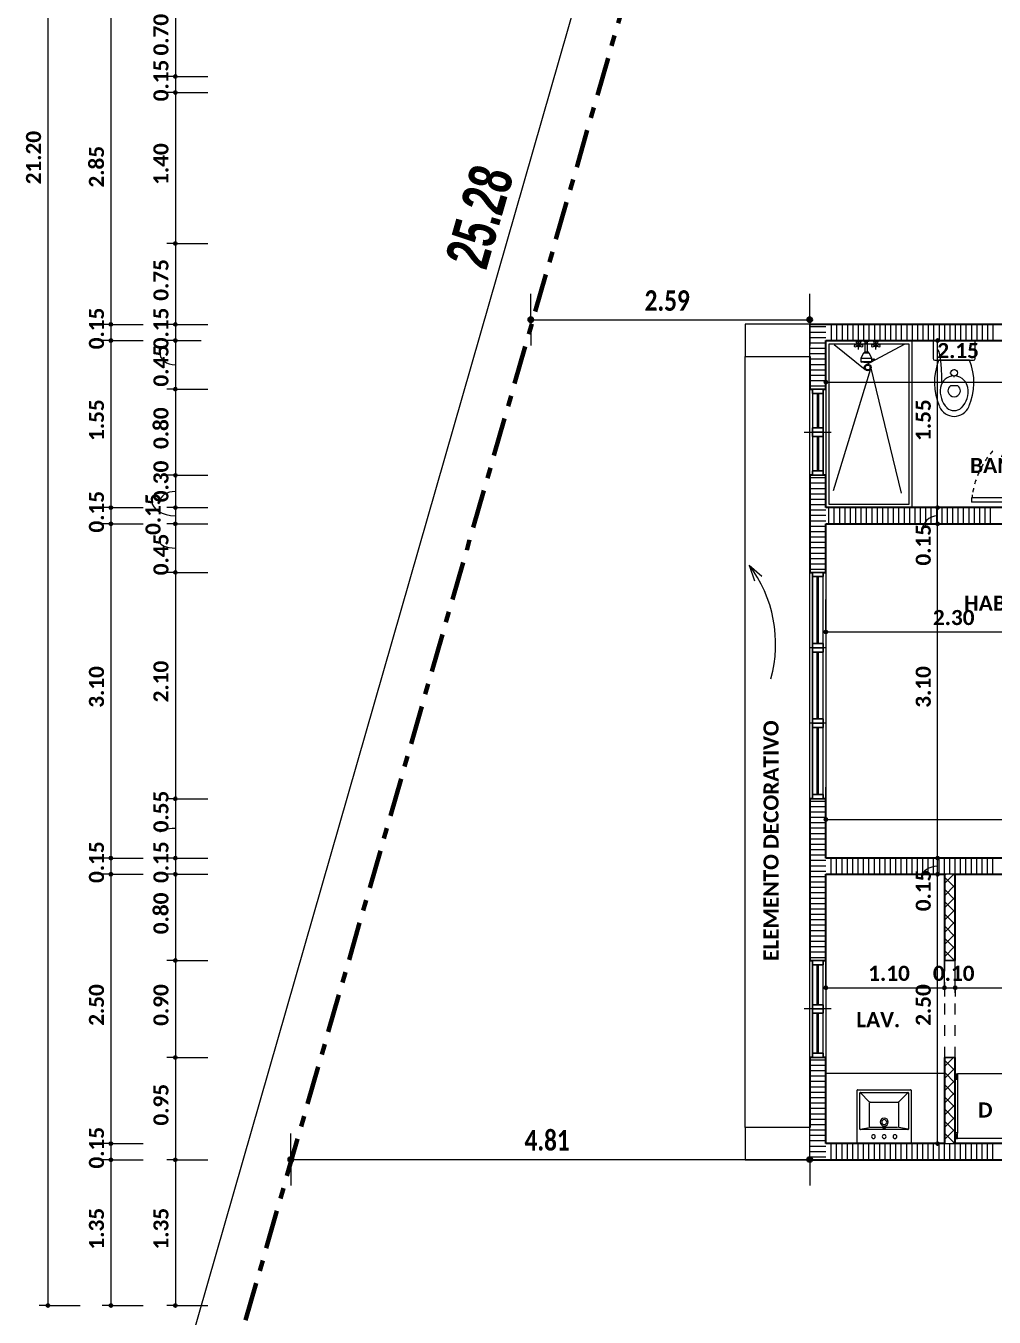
# Model space of a CAD drawing. Header units: metres. Extents: x -144 to 1000, y -717 to 29.
# Drawn here: x 587.06 to 596.05, y -569.48 to -557.51 of the extents above; entities that cross this region are included whole.
import ezdxf

# ---------------------------------------------------------------- set-up
doc = ezdxf.new("R2010")
doc.units = ezdxf.units.M
for name, pattern in [('Basculante', [0.11625, 0.075, -0.04125]), ('Dash Dot 3_16_', [0.595313, 0.357187, -0.119063, 0, -0.119063]), ('Derribado', [0.36, 0.24, -0.12])]:
    doc.linetypes.add(name, pattern=pattern)
doc.layers.get('0').update_dxf_attribs({"color": 1})
for name, color, linetype, lineweight in [('A-ANNO-DIMS', 1, 'Continuous', 9), ('A-DETL', 1, 'Continuous', 9), ('A-DETL-GENF', 1, 'Continuous', 9), ('A-DETL-MEDM', 1, 'Continuous', 30), ('A-DETL-THIN', 1, 'Continuous', 9), ('A-DOOR', 1, 'Continuous', 9), ('A-FLOR', 2, 'Continuous', 9), ('A-GLAZ', 1, 'Continuous', 9), ('A-WALL', 4, 'Continuous', 9), ('G-ANNO-TEXT', 2, 'Continuous', 9), ('I-FURN', 2, 'Continuous', 9), ('P-SANR-FIXT', 1, 'Continuous', 9)]:
    doc.layers.add(name, color=color, linetype=linetype, lineweight=lineweight)
doc.layers.add('A-WALL-PATT', color=7, linetype='Continuous', lineweight=35, true_color=0x9c9c9c)
doc.styles.add('Britannic Bold_B_1', font='', dxfattribs={"width": 0.7, "height": 0.4})
doc.styles.add('Calibri_B', font='calibrib.ttf', dxfattribs={"height": 0.165})
doc.styles.add('Calibri_B_5', font='calibrib.ttf', dxfattribs={"height": 0.66})
doc.styles.add('Calibri_B_7', font='calibrib.ttf', dxfattribs={"width": 0.8, "height": 0.18})
doc.styles.get('Britannic Bold_B_1').set_extended_font_data('Britannic Bold', bold=True)

# ---------------------------------------------------------------- blocks, each defined once
blk = doc.blocks.new('P')
at = {"layer": 'A-ANNO-DIMS', "lineweight": 25}
h = blk.add_hatch(color=256, dxfattribs=at)
edge = h.paths.add_edge_path()
edge.add_arc((584.026, -494.969), 0.015, 0, 360)
h = blk.add_hatch(color=256, dxfattribs=at)
edge = h.paths.add_edge_path()
edge.add_arc((584.026, -494.969), 0.015, 0, 360)
h = blk.add_hatch(color=256, dxfattribs=at)
edge = h.paths.add_edge_path()
edge.add_arc((584.026, -495.119), 0.015, 0, 360)
h = blk.add_hatch(color=256, dxfattribs=at)
edge = h.paths.add_edge_path()
edge.add_arc((584.026, -495.119), 0.015, 0, 360)
h = blk.add_hatch(color=256, dxfattribs=at)
edge = h.paths.add_edge_path()
edge.add_arc((584.026, -496.519), 0.015, 0, 360)
h = blk.add_hatch(color=256, dxfattribs=at)
edge = h.paths.add_edge_path()
edge.add_arc((584.026, -496.519), 0.015, 0, 360)
h = blk.add_hatch(color=256, dxfattribs=at)
edge = h.paths.add_edge_path()
edge.add_arc((583.428, -497.269), 0.015, 0, 360)
h = blk.add_hatch(color=256, dxfattribs=at)
edge = h.paths.add_edge_path()
edge.add_arc((583.428, -497.269), 0.015, 0, 360)
h = blk.add_hatch(color=256, dxfattribs=at)
edge = h.paths.add_edge_path()
edge.add_arc((584.026, -497.269), 0.015, 0, 360)
h = blk.add_hatch(color=256, dxfattribs=at)
edge = h.paths.add_edge_path()
edge.add_arc((584.026, -497.269), 0.015, 0, 360)
at = {"layer": 'A-ANNO-DIMS', "lineweight": 25, "true_color": 0x0000ff}
h = blk.add_hatch(color=5, dxfattribs=at)
edge = h.paths.add_edge_path()
edge.add_arc((587.324, -497.226), 0.025, 0, 360)
h = blk.add_hatch(color=5, dxfattribs=at)
edge = h.paths.add_edge_path()
edge.add_arc((589.912, -497.226), 0.025, 0, 360)
at = {"layer": 'A-ANNO-DIMS', "lineweight": 25}
h = blk.add_hatch(color=256, dxfattribs=at)
edge = h.paths.add_edge_path()
edge.add_arc((583.428, -497.419), 0.015, 0, 360)
h = blk.add_hatch(color=256, dxfattribs=at)
edge = h.paths.add_edge_path()
edge.add_arc((583.428, -497.419), 0.015, 0, 360)
h = blk.add_hatch(color=256, dxfattribs=at)
edge = h.paths.add_edge_path()
edge.add_arc((584.026, -497.419), 0.015, 0, 360)
h = blk.add_hatch(color=256, dxfattribs=at)
edge = h.paths.add_edge_path()
edge.add_arc((584.026, -497.419), 0.015, 0, 360)
h = blk.add_hatch(color=256, dxfattribs=at)
edge = h.paths.add_edge_path()
edge.add_arc((591.099, -497.419), 0.015, 0, 360)
h = blk.add_hatch(color=256, dxfattribs=at)
edge = h.paths.add_edge_path()
edge.add_arc((584.026, -497.869), 0.015, 0, 360)
h = blk.add_hatch(color=256, dxfattribs=at)
edge = h.paths.add_edge_path()
edge.add_arc((584.026, -497.869), 0.015, 0, 360)
h = blk.add_hatch(color=256, dxfattribs=at)
edge = h.paths.add_edge_path()
edge.add_arc((590.062, -497.804), 0.015, 0, 360)
h = blk.add_hatch(color=256, dxfattribs=at)
edge = h.paths.add_edge_path()
edge.add_arc((584.026, -498.669), 0.015, 0, 360)
h = blk.add_hatch(color=256, dxfattribs=at)
edge = h.paths.add_edge_path()
edge.add_arc((584.026, -498.669), 0.015, 0, 360)
h = blk.add_hatch(color=256, dxfattribs=at)
edge = h.paths.add_edge_path()
edge.add_arc((583.428, -498.969), 0.015, 0, 360)
h = blk.add_hatch(color=256, dxfattribs=at)
edge = h.paths.add_edge_path()
edge.add_arc((583.428, -498.969), 0.015, 0, 360)
h = blk.add_hatch(color=256, dxfattribs=at)
edge = h.paths.add_edge_path()
edge.add_arc((584.026, -498.969), 0.015, 0, 360)
h = blk.add_hatch(color=256, dxfattribs=at)
edge = h.paths.add_edge_path()
edge.add_arc((584.026, -498.969), 0.015, 0, 360)
h = blk.add_hatch(color=256, dxfattribs=at)
edge = h.paths.add_edge_path()
edge.add_arc((591.099, -498.969), 0.015, 0, 360)
h = blk.add_hatch(color=256, dxfattribs=at)
edge = h.paths.add_edge_path()
edge.add_arc((591.099, -498.969), 0.015, 0, 360)
h = blk.add_hatch(color=256, dxfattribs=at)
edge = h.paths.add_edge_path()
edge.add_arc((583.428, -499.119), 0.015, 0, 360)
h = blk.add_hatch(color=256, dxfattribs=at)
edge = h.paths.add_edge_path()
edge.add_arc((583.428, -499.119), 0.015, 0, 360)
h = blk.add_hatch(color=256, dxfattribs=at)
edge = h.paths.add_edge_path()
edge.add_arc((584.026, -499.119), 0.015, 0, 360)
h = blk.add_hatch(color=256, dxfattribs=at)
edge = h.paths.add_edge_path()
edge.add_arc((584.026, -499.119), 0.015, 0, 360)
h = blk.add_hatch(color=256, dxfattribs=at)
edge = h.paths.add_edge_path()
edge.add_arc((591.099, -499.119), 0.015, 0, 360)
h = blk.add_hatch(color=256, dxfattribs=at)
edge = h.paths.add_edge_path()
edge.add_arc((591.099, -499.119), 0.015, 0, 360)
h = blk.add_hatch(color=256, dxfattribs=at)
edge = h.paths.add_edge_path()
edge.add_arc((584.026, -499.569), 0.015, 0, 360)
h = blk.add_hatch(color=256, dxfattribs=at)
edge = h.paths.add_edge_path()
edge.add_arc((584.026, -499.569), 0.015, 0, 360)
h = blk.add_hatch(color=256, dxfattribs=at)
edge = h.paths.add_edge_path()
edge.add_arc((590.062, -500.122), 0.015, 0, 360)
h = blk.add_hatch(color=256, dxfattribs=at)
edge = h.paths.add_edge_path()
edge.add_arc((584.026, -501.669), 0.015, 0, 360)
h = blk.add_hatch(color=256, dxfattribs=at)
edge = h.paths.add_edge_path()
edge.add_arc((584.026, -501.669), 0.015, 0, 360)
h = blk.add_hatch(color=256, dxfattribs=at)
edge = h.paths.add_edge_path()
edge.add_arc((590.062, -501.861), 0.015, 0, 360)
h = blk.add_hatch(color=256, dxfattribs=at)
edge = h.paths.add_edge_path()
edge.add_arc((583.428, -502.219), 0.015, 0, 360)
h = blk.add_hatch(color=256, dxfattribs=at)
edge = h.paths.add_edge_path()
edge.add_arc((583.428, -502.219), 0.015, 0, 360)
h = blk.add_hatch(color=256, dxfattribs=at)
edge = h.paths.add_edge_path()
edge.add_arc((584.026, -502.219), 0.015, 0, 360)
h = blk.add_hatch(color=256, dxfattribs=at)
edge = h.paths.add_edge_path()
edge.add_arc((584.026, -502.219), 0.015, 0, 360)
h = blk.add_hatch(color=256, dxfattribs=at)
edge = h.paths.add_edge_path()
edge.add_arc((591.099, -502.219), 0.015, 0, 360)
h = blk.add_hatch(color=256, dxfattribs=at)
edge = h.paths.add_edge_path()
edge.add_arc((591.099, -502.219), 0.015, 0, 360)
h = blk.add_hatch(color=256, dxfattribs=at)
edge = h.paths.add_edge_path()
edge.add_arc((583.428, -502.369), 0.015, 0, 360)
h = blk.add_hatch(color=256, dxfattribs=at)
edge = h.paths.add_edge_path()
edge.add_arc((583.428, -502.369), 0.015, 0, 360)
h = blk.add_hatch(color=256, dxfattribs=at)
edge = h.paths.add_edge_path()
edge.add_arc((584.026, -502.369), 0.015, 0, 360)
h = blk.add_hatch(color=256, dxfattribs=at)
edge = h.paths.add_edge_path()
edge.add_arc((584.026, -502.369), 0.015, 0, 360)
h = blk.add_hatch(color=256, dxfattribs=at)
edge = h.paths.add_edge_path()
edge.add_arc((591.099, -502.369), 0.015, 0, 360)
h = blk.add_hatch(color=256, dxfattribs=at)
edge = h.paths.add_edge_path()
edge.add_arc((591.099, -502.369), 0.015, 0, 360)
h = blk.add_hatch(color=256, dxfattribs=at)
edge = h.paths.add_edge_path()
edge.add_arc((584.026, -503.169), 0.015, 0, 360)
h = blk.add_hatch(color=256, dxfattribs=at)
edge = h.paths.add_edge_path()
edge.add_arc((584.026, -503.169), 0.015, 0, 360)
h = blk.add_hatch(color=256, dxfattribs=at)
edge = h.paths.add_edge_path()
edge.add_arc((590.062, -503.422), 0.015, 0, 360)
h = blk.add_hatch(color=256, dxfattribs=at)
edge = h.paths.add_edge_path()
edge.add_arc((591.162, -503.422), 0.015, 0, 360)
h = blk.add_hatch(color=256, dxfattribs=at)
edge = h.paths.add_edge_path()
edge.add_arc((591.162, -503.422), 0.015, 0, 360)
h = blk.add_hatch(color=256, dxfattribs=at)
edge = h.paths.add_edge_path()
edge.add_arc((591.262, -503.422), 0.015, 0, 360)
h = blk.add_hatch(color=256, dxfattribs=at)
edge = h.paths.add_edge_path()
edge.add_arc((591.262, -503.422), 0.015, 0, 360)
h = blk.add_hatch(color=256, dxfattribs=at)
edge = h.paths.add_edge_path()
edge.add_arc((584.026, -504.069), 0.015, 0, 360)
h = blk.add_hatch(color=256, dxfattribs=at)
edge = h.paths.add_edge_path()
edge.add_arc((584.026, -504.069), 0.015, 0, 360)
h = blk.add_hatch(color=256, dxfattribs=at)
edge = h.paths.add_edge_path()
edge.add_arc((583.428, -504.868), 0.015, 0, 360)
h = blk.add_hatch(color=256, dxfattribs=at)
edge = h.paths.add_edge_path()
edge.add_arc((583.428, -504.868), 0.015, 0, 360)
h = blk.add_hatch(color=256, dxfattribs=at)
edge = h.paths.add_edge_path()
edge.add_arc((591.099, -504.868), 0.015, 0, 360)
h = blk.add_hatch(color=256, dxfattribs=at)
edge = h.paths.add_edge_path()
edge.add_arc((583.428, -505.018), 0.015, 0, 360)
h = blk.add_hatch(color=256, dxfattribs=at)
edge = h.paths.add_edge_path()
edge.add_arc((583.428, -505.018), 0.015, 0, 360)
h = blk.add_hatch(color=256, dxfattribs=at)
edge = h.paths.add_edge_path()
edge.add_arc((584.026, -505.018), 0.015, 0, 360)
h = blk.add_hatch(color=256, dxfattribs=at)
edge = h.paths.add_edge_path()
edge.add_arc((584.026, -505.018), 0.015, 0, 360)
at = {"layer": 'A-ANNO-DIMS', "lineweight": 25, "true_color": 0x0000ff}
h = blk.add_hatch(color=5, dxfattribs=at)
edge = h.paths.add_edge_path()
edge.add_arc((585.097, -505.015), 0.025, 0, 360)
h = blk.add_hatch(color=5, dxfattribs=at)
edge = h.paths.add_edge_path()
edge.add_arc((589.912, -505.015), 0.025, 0, 360)
at = {"layer": 'A-ANNO-DIMS', "lineweight": 25}
h = blk.add_hatch(color=256, dxfattribs=at)
edge = h.paths.add_edge_path()
edge.add_arc((582.844, -506.369), 0.015, 0, 360)
h = blk.add_hatch(color=256, dxfattribs=at)
edge = h.paths.add_edge_path()
edge.add_arc((583.428, -506.369), 0.015, 0, 360)
h = blk.add_hatch(color=256, dxfattribs=at)
edge = h.paths.add_edge_path()
edge.add_arc((584.026, -506.369), 0.015, 0, 360)
at = {"layer": 'A-ANNO-DIMS', "color": 5, "true_color": 0x0000ff}
for p, q in [((583.686, -508.39), (590.666, -484.098)), ((587.324, -497.226), (587.324, -496.986)), ((589.912, -497.226), (589.912, -496.986)), ((587.324, -497.226), (589.912, -497.226)), ((587.324, -497.226), (587.324, -497.466)), ((589.912, -497.226), (589.912, -497.466)), ((585.097, -505.015), (585.097, -504.775)), ((589.912, -505.015), (589.912, -504.775)), ((585.097, -505.015), (589.912, -505.015)), ((585.097, -505.015), (585.097, -505.255)), ((589.912, -505.015), (589.912, -505.255))]:
    blk.add_line(p, q, dxfattribs=at)
at = {"layer": 'A-ANNO-DIMS'}
for p, q in [((582.844, -485.169), (582.844, -506.369)), ((584.026, -494.268), (584.026, -494.969)), ((583.428, -494.418), (583.428, -497.269)), ((584.026, -494.969), (583.946, -494.969)), ((584.026, -494.969), (583.946, -494.969)), ((584.026, -494.969), (584.326, -494.969)), ((584.026, -494.969), (584.026, -495.119)), ((584.026, -494.969), (584.326, -494.969)), ((584.026, -495.119), (583.946, -495.119)), ((584.026, -495.119), (583.946, -495.119)), ((584.026, -495.119), (584.326, -495.119)), ((584.026, -495.119), (584.026, -496.519)), ((584.026, -495.119), (584.326, -495.119)), ((584.026, -496.519), (583.946, -496.519)), ((584.026, -496.519), (583.946, -496.519)), ((584.026, -496.519), (584.326, -496.519)), ((584.026, -496.519), (584.026, -497.269)), ((584.026, -496.519), (584.326, -496.519)), ((583.428, -497.269), (583.348, -497.269)), ((583.428, -497.269), (583.348, -497.269)), ((583.428, -497.269), (583.728, -497.269)), ((583.428, -497.269), (583.428, -497.419)), ((583.428, -497.269), (583.728, -497.269)), ((584.026, -497.269), (583.946, -497.269)), ((584.026, -497.269), (583.946, -497.269)), ((584.026, -497.269), (584.326, -497.269)), ((584.026, -497.269), (584.026, -497.419)), ((584.026, -497.269), (584.326, -497.269)), ((583.428, -497.419), (583.348, -497.419)), ((583.428, -497.419), (583.348, -497.419)), ((583.428, -497.419), (583.728, -497.419)), ((583.428, -497.419), (583.428, -498.969)), ((583.428, -497.419), (583.728, -497.419)), ((584.026, -497.419), (583.946, -497.419)), ((584.026, -497.419), (583.946, -497.419)), ((584.026, -497.419), (584.026, -497.869)), ((591.099, -497.419), (590.799, -497.419)), ((591.099, -498.969), (591.099, -497.419)), ((591.099, -497.419), (591.179, -497.419)), ((584.026, -497.869), (583.946, -497.869)), ((584.026, -497.869), (583.946, -497.869)), ((584.026, -497.869), (584.326, -497.869)), ((584.026, -497.869), (584.026, -498.669)), ((584.026, -497.869), (584.326, -497.869)), ((590.062, -497.804), (592.212, -497.804)), ((590.062, -497.804), (590.062, -497.884)), ((584.026, -498.669), (583.946, -498.669)), ((584.026, -498.669), (583.946, -498.669)), ((584.026, -498.669), (584.326, -498.669)), ((584.026, -498.669), (584.026, -498.969)), ((584.026, -498.669), (584.326, -498.669)), ((583.428, -498.969), (583.348, -498.969)), ((583.428, -498.969), (583.348, -498.969)), ((583.428, -498.969), (583.728, -498.969)), ((583.428, -498.969), (583.428, -499.119)), ((583.428, -498.969), (583.728, -498.969)), ((584.026, -498.969), (583.946, -498.969)), ((584.026, -498.969), (583.946, -498.969)), ((584.026, -498.969), (584.326, -498.969)), ((584.026, -498.969), (584.026, -499.119)), ((584.026, -498.969), (584.326, -498.969)), ((591.099, -498.969), (590.799, -498.969)), ((591.099, -498.969), (590.799, -498.969)), ((591.099, -499.119), (591.099, -498.969)), ((591.099, -498.969), (591.179, -498.969)), ((591.099, -498.969), (591.179, -498.969)), ((583.428, -499.119), (583.348, -499.119)), ((583.428, -499.119), (583.348, -499.119)), ((583.428, -499.119), (583.728, -499.119)), ((583.428, -499.119), (583.428, -502.219)), ((583.428, -499.119), (583.728, -499.119)), ((584.026, -499.119), (583.946, -499.119)), ((584.026, -499.119), (583.946, -499.119)), ((584.026, -499.119), (584.326, -499.119)), ((584.026, -499.119), (584.026, -499.569)), ((584.026, -499.119), (584.326, -499.119)), ((591.099, -499.119), (590.799, -499.119)), ((591.099, -499.119), (590.799, -499.119)), ((591.099, -502.219), (591.099, -499.119)), ((591.099, -499.119), (591.179, -499.119)), ((591.099, -499.119), (591.179, -499.119)), ((584.026, -499.569), (583.946, -499.569)), ((584.026, -499.569), (583.946, -499.569)), ((584.026, -499.569), (584.326, -499.569)), ((584.026, -499.569), (584.026, -501.669)), ((584.026, -499.569), (584.326, -499.569)), ((590.062, -500.122), (590.062, -499.822)), ((590.062, -500.122), (592.362, -500.122)), ((590.062, -500.122), (590.062, -500.202)), ((590.062, -501.861), (590.062, -501.561)), ((584.026, -501.669), (583.946, -501.669)), ((584.026, -501.669), (583.946, -501.669)), ((584.026, -501.669), (584.326, -501.669)), ((584.026, -501.669), (584.026, -502.219)), ((584.026, -501.669), (584.326, -501.669)), ((590.062, -501.861), (594.262, -501.861)), ((590.062, -501.861), (590.062, -501.941)), ((583.428, -502.219), (583.348, -502.219)), ((583.428, -502.219), (583.348, -502.219)), ((583.428, -502.219), (583.728, -502.219)), ((583.428, -502.219), (583.428, -502.369)), ((583.428, -502.219), (583.728, -502.219)), ((584.026, -502.219), (583.946, -502.219)), ((584.026, -502.219), (583.946, -502.219)), ((584.026, -502.219), (584.326, -502.219)), ((584.026, -502.219), (584.026, -502.369)), ((584.026, -502.219), (584.326, -502.219)), ((591.099, -502.219), (590.799, -502.219)), ((591.099, -502.219), (590.799, -502.219)), ((591.099, -502.369), (591.099, -502.219)), ((591.099, -502.219), (591.179, -502.219)), ((591.099, -502.219), (591.179, -502.219)), ((583.428, -502.369), (583.348, -502.369)), ((583.428, -502.369), (583.348, -502.369)), ((583.428, -502.369), (583.728, -502.369)), ((583.428, -502.369), (583.428, -504.868)), ((583.428, -502.369), (583.728, -502.369)), ((584.026, -502.369), (583.946, -502.369)), ((584.026, -502.369), (583.946, -502.369)), ((584.026, -502.369), (584.326, -502.369)), ((584.026, -502.369), (584.026, -503.169)), ((584.026, -502.369), (584.326, -502.369)), ((591.099, -502.369), (590.799, -502.369)), ((591.099, -502.369), (590.799, -502.369)), ((591.099, -504.868), (591.099, -502.369)), ((591.099, -502.369), (591.179, -502.369)), ((591.099, -502.369), (591.179, -502.369)), ((584.026, -503.169), (583.946, -503.169)), ((584.026, -503.169), (583.946, -503.169)), ((584.026, -503.169), (584.326, -503.169)), ((584.026, -503.169), (584.026, -504.069)), ((584.026, -503.169), (584.326, -503.169)), ((590.062, -503.422), (590.062, -503.122)), ((591.162, -503.422), (591.162, -503.122)), ((591.162, -503.422), (591.162, -503.122)), ((591.262, -503.422), (591.262, -503.122)), ((591.262, -503.422), (591.262, -503.122)), ((590.062, -503.422), (591.162, -503.422)), ((590.062, -503.422), (590.062, -503.502)), ((591.162, -503.422), (591.162, -503.502)), ((591.162, -503.422), (591.262, -503.422)), ((591.162, -503.422), (591.162, -503.502)), ((591.262, -503.422), (591.262, -503.502)), ((591.262, -503.422), (594.262, -503.422)), ((591.262, -503.422), (591.262, -503.502)), ((584.026, -504.069), (583.946, -504.069)), ((584.026, -504.069), (583.946, -504.069)), ((584.026, -504.069), (584.326, -504.069)), ((584.026, -504.069), (584.026, -505.018)), ((584.026, -504.069), (584.326, -504.069)), ((583.428, -504.868), (583.348, -504.868)), ((583.428, -504.868), (583.348, -504.868)), ((583.428, -504.868), (583.728, -504.868)), ((583.428, -504.868), (583.428, -505.018)), ((583.428, -504.868), (583.728, -504.868)), ((591.099, -504.868), (590.799, -504.868)), ((591.099, -504.868), (591.179, -504.868)), ((583.428, -505.018), (583.348, -505.018)), ((583.428, -505.018), (583.348, -505.018)), ((583.428, -505.018), (583.728, -505.018)), ((583.428, -505.018), (583.428, -506.369)), ((583.428, -505.018), (583.728, -505.018)), ((584.026, -505.018), (583.946, -505.018)), ((584.026, -505.018), (583.946, -505.018)), ((584.026, -505.018), (584.326, -505.018)), ((584.026, -505.018), (584.026, -506.369)), ((584.026, -505.018), (584.326, -505.018)), ((582.844, -506.369), (582.764, -506.369)), ((582.844, -506.369), (583.144, -506.369)), ((583.428, -506.369), (583.348, -506.369)), ((583.428, -506.369), (583.728, -506.369)), ((584.026, -506.369), (583.946, -506.369)), ((584.026, -506.369), (584.326, -506.369))]:
    blk.add_line(p, q, dxfattribs=at)
at = {"layer": 'A-ANNO-DIMS', "linetype": 'Derribado'}
for p, q in [((584.026, -497.419), (584.326, -497.419)), ((584.026, -497.419), (584.326, -497.419)), ((590.062, -497.804), (590.062, -497.504))]:
    blk.add_line(p, q, dxfattribs=at)
at = {"layer": 'A-ANNO-DIMS', "lineweight": 25}
for centre in [(584.026, -494.969), (584.026, -494.969), (584.026, -495.119), (584.026, -495.119), (584.026, -496.519), (584.026, -496.519), (583.428, -497.269), (583.428, -497.269), (584.026, -497.269), (584.026, -497.269), (583.428, -497.419), (583.428, -497.419), (584.026, -497.419), (584.026, -497.419), (591.099, -497.419), (584.026, -497.869), (584.026, -497.869), (590.062, -497.804), (584.026, -498.669), (584.026, -498.669), (583.428, -498.969), (583.428, -498.969), (584.026, -498.969), (584.026, -498.969), (591.099, -498.969), (591.099, -498.969), (583.428, -499.119), (583.428, -499.119), (584.026, -499.119), (584.026, -499.119), (591.099, -499.119), (591.099, -499.119), (584.026, -499.569), (584.026, -499.569), (590.062, -500.122), (584.026, -501.669), (584.026, -501.669), (590.062, -501.861), (583.428, -502.219), (583.428, -502.219), (584.026, -502.219), (584.026, -502.219), (591.099, -502.219), (591.099, -502.219), (583.428, -502.369), (583.428, -502.369), (584.026, -502.369), (584.026, -502.369), (591.099, -502.369), (591.099, -502.369), (584.026, -503.169), (584.026, -503.169), (590.062, -503.422), (591.162, -503.422), (591.162, -503.422), (591.262, -503.422), (591.262, -503.422), (584.026, -504.069), (584.026, -504.069), (583.428, -504.868), (583.428, -504.868), (591.099, -504.868), (583.428, -505.018), (583.428, -505.018), (584.026, -505.018), (584.026, -505.018), (582.844, -506.369), (583.428, -506.369), (584.026, -506.369)]:
    blk.add_circle(centre, 0.015, dxfattribs=at)
at = {"layer": 'A-ANNO-DIMS', "color": 5, "lineweight": 25, "true_color": 0x0000ff}
for centre in [(587.324, -497.226), (589.912, -497.226), (585.097, -505.015), (589.912, -505.015)]:
    blk.add_circle(centre, 0.025, dxfattribs=at)
at = {"layer": 'A-ANNO-DIMS'}
for centre, major_axis, ratio, start_param, end_param in [((584.026, -497.532), (0.145, 0), 0.769212, 3.141593, 4.712389), ((591.096, -497.804), (0, 0.303), 0.136241, 4.712389, 6.283185), ((584.026, -498.919), (0.145, 0), 0.688809, 1.570796, 3.141593), ((584.026, -498.909), (0.218, 0), 0.619075, 3.141593, 4.712389), ((591.099, -499.193), (0, 0.149), 0.974856, 0, 1.570796), ((584.026, -499.283), (0.145, 0), 0.420258, 3.141593, 4.712389), ((584.026, -501.981), (0.145, 0), 0.253896, 1.570796, 3.141593), ((591.099, -502.399), (0.145, 0), 0.723721, 1.570796, 3.141593)]:
    blk.add_ellipse(centre, major_axis=major_axis, ratio=ratio, start_param=start_param, end_param=end_param, dxfattribs=at)
at = {"layer": 'A-DETL', "color": 7, "linetype": 'Dash Dot 3_16_', "lineweight": 70}
blk.add_line((584.101, -508.509), (591.082, -484.217), dxfattribs=at)
at = {"layer": 'A-DETL', "color": 253, "true_color": 0xb6b6b6}
for p, q in [((587.324, -497.269), (587.324, -497.369)), ((585.097, -505.018), (585.097, -505.118)), ((585.097, -505.018), (585.097, -505.118)), ((585.097, -505.018), (585.097, -505.118)), ((585.097, -505.018), (585.097, -505.118))]:
    blk.add_line(p, q, dxfattribs=at)
at = {"layer": 'A-DETL-GENF', "lineweight": 25}
for p, q in [((589.937, -497.869), (590.037, -497.869)), ((589.937, -497.909), (589.937, -497.869)), ((590.037, -497.869), (590.037, -497.909)), ((590.037, -497.909), (589.937, -497.909)), ((589.937, -498.229), (590.037, -498.229)), ((589.937, -498.269), (589.937, -498.229)), ((590.037, -498.229), (590.037, -498.269)), ((589.937, -498.269), (590.037, -498.269)), ((589.937, -498.309), (589.937, -498.269)), ((590.037, -498.269), (589.937, -498.269)), ((590.037, -498.309), (589.937, -498.309)), ((590.037, -498.269), (590.037, -498.309)), ((589.937, -498.629), (590.037, -498.629)), ((589.937, -498.669), (589.937, -498.629)), ((590.037, -498.669), (589.937, -498.669)), ((590.037, -498.629), (590.037, -498.669)), ((589.937, -499.609), (589.937, -499.569)), ((589.937, -499.569), (590.037, -499.569)), ((590.037, -499.569), (590.037, -499.609)), ((590.037, -499.609), (589.937, -499.609)), ((589.937, -500.269), (589.937, -500.229)), ((589.937, -500.229), (590.037, -500.229)), ((589.937, -500.309), (589.937, -500.269)), ((589.937, -500.269), (590.037, -500.269)), ((590.037, -500.269), (589.937, -500.269)), ((590.037, -500.229), (590.037, -500.269)), ((590.037, -500.269), (590.037, -500.309)), ((590.037, -500.309), (589.937, -500.309)), ((589.937, -500.969), (589.937, -500.929)), ((589.937, -500.929), (590.037, -500.929)), ((590.037, -500.969), (589.937, -500.969)), ((589.937, -501.009), (589.937, -500.969)), ((589.937, -500.969), (590.037, -500.969)), ((590.037, -501.009), (589.937, -501.009)), ((590.037, -500.929), (590.037, -500.969)), ((590.037, -500.969), (590.037, -501.009)), ((589.937, -501.669), (589.937, -501.629)), ((589.937, -501.629), (590.037, -501.629)), ((590.037, -501.669), (589.937, -501.669)), ((590.037, -501.629), (590.037, -501.669)), ((589.937, -503.209), (589.937, -503.169)), ((589.937, -503.169), (590.037, -503.169)), ((590.037, -503.169), (590.037, -503.209)), ((590.037, -503.209), (589.937, -503.209)), ((589.937, -503.619), (589.937, -503.579)), ((589.937, -503.579), (590.037, -503.579)), ((590.037, -503.619), (589.937, -503.619)), ((589.937, -503.659), (589.937, -503.619)), ((589.937, -503.619), (590.037, -503.619)), ((590.037, -503.579), (590.037, -503.619)), ((590.037, -503.619), (590.037, -503.659)), ((590.037, -503.659), (589.937, -503.659)), ((589.937, -504.069), (589.937, -504.029)), ((589.937, -504.029), (590.037, -504.029)), ((590.037, -504.069), (589.937, -504.069)), ((590.037, -504.029), (590.037, -504.069))]:
    blk.add_line(p, q, dxfattribs=at)
at = {"layer": 'A-DETL-GENF'}
for p, q in [((589.937, -497.909), (589.937, -498.229)), ((589.982, -497.909), (589.982, -498.229)), ((589.992, -497.909), (589.992, -498.229)), ((590.037, -497.909), (590.037, -498.229)), ((589.937, -498.309), (589.937, -498.629)), ((589.982, -498.309), (589.982, -498.629)), ((589.992, -498.309), (589.992, -498.629)), ((590.037, -498.309), (590.037, -498.629)), ((589.937, -500.229), (589.937, -499.609)), ((589.982, -500.229), (589.982, -499.609)), ((589.992, -500.229), (589.992, -499.609)), ((590.037, -500.229), (590.037, -499.609)), ((589.937, -500.929), (589.937, -500.309)), ((589.982, -500.929), (589.982, -500.309)), ((589.992, -500.929), (589.992, -500.309)), ((590.037, -500.929), (590.037, -500.309)), ((589.937, -501.629), (589.937, -501.009)), ((589.982, -501.629), (589.982, -501.009)), ((589.992, -501.629), (589.992, -501.009)), ((590.037, -501.629), (590.037, -501.009)), ((589.937, -503.579), (589.937, -503.209)), ((589.982, -503.579), (589.982, -503.209)), ((589.992, -503.579), (589.992, -503.209)), ((590.037, -503.579), (590.037, -503.209)), ((589.937, -504.029), (589.937, -503.659)), ((589.982, -504.029), (589.982, -503.659)), ((589.992, -504.029), (589.992, -503.659)), ((590.037, -504.029), (590.037, -503.659))]:
    blk.add_line(p, q, dxfattribs=at)
at = {"layer": 'A-DETL-GENF', "linetype": 'Basculante'}
for p, q in [((591.162, -503.169), (591.162, -504.069)), ((591.262, -504.069), (591.262, -503.169))]:
    blk.add_line(p, q, dxfattribs=at)
at = {"layer": 'A-DETL-MEDM'}
for p, q in [((591.262, -503.169), (591.162, -503.169)), ((591.162, -504.069), (591.262, -504.069))]:
    blk.add_line(p, q, dxfattribs=at)
at = {"layer": 'A-DETL-THIN'}
for p, q in [((589.912, -497.268), (589.312, -497.268)), ((589.312, -497.268), (589.312, -497.568)), ((589.912, -497.568), (589.912, -497.268)), ((589.312, -497.568), (589.912, -497.568)), ((589.912, -504.718), (589.312, -504.718)), ((589.312, -504.718), (589.312, -505.018)), ((589.912, -505.018), (589.912, -504.718)), ((589.312, -505.018), (589.912, -505.018))]:
    blk.add_line(p, q, dxfattribs=at)
at = {"layer": 'A-DOOR', "lineweight": 15}
for p, q in [((591.412, -498.879), (591.412, -498.919)), ((592.192, -498.879), (591.412, -498.879)), ((592.202, -498.919), (591.412, -498.919))]:
    blk.add_line(p, q, dxfattribs=at)
at = {"layer": 'A-DOOR'}
for start, end in [(144.2878, 147.0559), (138.7903, 141.5328), (149.8378, 152.634), (161.1143, 164.1684), (155.4451, 158.2717), (171.55, 173.5406), (166.8489, 169.7418), (166.8489, 169.7418)]:
    blk.add_arc((592.212, -498.969), 0.8, start, end, dxfattribs=at)
at = {"layer": 'A-FLOR'}
blk.add_line((591.162, -504.218), (590.062, -504.218), dxfattribs=at)
at = {"layer": 'A-GLAZ'}
for p, q in [((590.037, -497.869), (589.937, -497.869)), ((589.937, -497.869), (589.937, -498.269)), ((590.037, -498.269), (590.037, -497.869)), ((589.862, -498.269), (590.112, -498.269)), ((590.037, -498.269), (589.937, -498.269)), ((589.937, -498.269), (589.937, -498.669)), ((590.037, -498.269), (589.937, -498.269)), ((590.037, -498.669), (590.037, -498.269)), ((590.037, -498.669), (589.937, -498.669)), ((589.937, -499.569), (590.037, -499.569)), ((589.937, -499.569), (589.937, -500.269)), ((590.037, -500.269), (590.037, -499.569)), ((590.062, -500.269), (589.912, -500.269)), ((589.937, -500.269), (590.037, -500.269)), ((589.937, -500.269), (589.937, -500.969)), ((589.937, -500.269), (590.037, -500.269)), ((590.037, -500.969), (590.037, -500.269)), ((590.062, -500.969), (589.912, -500.969)), ((589.937, -500.969), (590.037, -500.969)), ((589.937, -500.969), (590.037, -500.969)), ((589.937, -500.969), (589.937, -501.669)), ((590.037, -501.669), (590.037, -500.969)), ((589.937, -501.669), (590.037, -501.669)), ((589.937, -503.169), (590.037, -503.169)), ((589.937, -503.169), (589.937, -503.619)), ((590.037, -503.619), (590.037, -503.169)), ((590.112, -503.619), (589.862, -503.619)), ((589.937, -503.619), (590.037, -503.619)), ((589.937, -503.619), (590.037, -503.619)), ((589.937, -503.619), (589.937, -504.069)), ((590.037, -504.069), (590.037, -503.619)), ((589.937, -504.069), (590.037, -504.069))]:
    blk.add_line(p, q, dxfattribs=at)
at = {"layer": 'A-WALL', "lineweight": 35}
for p, q in [((591.862, -497.269), (589.912, -497.269)), ((590.062, -497.869), (590.062, -497.419)), ((590.062, -497.419), (591.862, -497.419)), ((589.912, -497.568), (589.912, -497.869)), ((589.912, -497.869), (589.937, -497.869)), ((590.037, -497.869), (590.062, -497.869)), ((589.912, -498.669), (589.912, -499.569)), ((589.937, -498.669), (589.912, -498.669)), ((590.062, -498.669), (590.037, -498.669)), ((590.062, -498.969), (590.062, -498.669)), ((592.362, -498.969), (590.062, -498.969)), ((590.062, -499.569), (590.062, -499.119)), ((590.062, -499.119), (592.362, -499.119)), ((589.912, -499.569), (589.937, -499.569)), ((590.037, -499.569), (590.062, -499.569)), ((589.912, -501.669), (589.912, -503.169)), ((589.937, -501.669), (589.912, -501.669)), ((590.062, -501.669), (590.037, -501.669)), ((590.062, -502.219), (590.062, -501.669)), ((594.262, -502.219), (590.062, -502.219)), ((590.062, -503.169), (590.062, -502.369)), ((590.062, -502.369), (591.162, -502.369)), ((591.162, -502.369), (591.162, -503.169)), ((591.262, -502.369), (594.262, -502.369)), ((591.262, -503.169), (591.262, -502.369)), ((589.912, -503.169), (589.937, -503.169)), ((590.037, -503.169), (590.062, -503.169)), ((589.912, -504.069), (589.912, -504.718)), ((589.937, -504.069), (589.912, -504.069)), ((590.062, -504.069), (590.037, -504.069)), ((590.062, -504.868), (590.062, -504.069)), ((591.162, -504.069), (591.162, -504.868)), ((591.262, -504.868), (591.262, -504.069)), ((591.162, -504.868), (590.062, -504.868)), ((591.862, -504.868), (591.262, -504.868)), ((589.912, -505.018), (591.862, -505.018))]:
    blk.add_line(p, q, dxfattribs=at)
at = {"layer": 'A-WALL'}
for p, q in [((589.312, -504.718), (589.312, -497.568)), ((589.912, -498.669), (589.912, -497.869)), ((590.062, -497.869), (590.062, -498.669)), ((589.912, -501.669), (589.912, -499.569)), ((590.062, -499.569), (590.062, -501.669)), ((591.262, -502.369), (591.162, -502.369)), ((589.912, -504.069), (589.912, -503.169)), ((590.062, -503.169), (590.062, -504.069)), ((591.162, -504.868), (591.262, -504.868))]:
    blk.add_line(p, q, dxfattribs=at)
at = {"layer": 'A-WALL-PATT', "color": 8, "lineweight": 5, "true_color": 0x727272}
for p, q in [((590.062, -497.293), (589.912, -497.293)), ((590.112, -497.269), (590.112, -497.419)), ((590.162, -497.269), (590.162, -497.419)), ((590.212, -497.269), (590.212, -497.419)), ((590.262, -497.269), (590.262, -497.419)), ((590.312, -497.269), (590.312, -497.419)), ((590.362, -497.269), (590.362, -497.419)), ((590.412, -497.269), (590.412, -497.419)), ((590.462, -497.269), (590.462, -497.419)), ((590.512, -497.269), (590.512, -497.419)), ((590.562, -497.269), (590.562, -497.419)), ((590.612, -497.269), (590.612, -497.419)), ((590.662, -497.269), (590.662, -497.419)), ((590.712, -497.269), (590.712, -497.419)), ((590.762, -497.269), (590.762, -497.419)), ((590.812, -497.269), (590.812, -497.419)), ((590.862, -497.269), (590.862, -497.419)), ((590.912, -497.269), (590.912, -497.419)), ((590.962, -497.269), (590.962, -497.419)), ((591.012, -497.269), (591.012, -497.419)), ((591.062, -497.269), (591.062, -497.419)), ((591.112, -497.269), (591.112, -497.419)), ((591.162, -497.269), (591.162, -497.419)), ((591.212, -497.269), (591.212, -497.419)), ((591.262, -497.269), (591.262, -497.419)), ((591.312, -497.269), (591.312, -497.419)), ((591.362, -497.269), (591.362, -497.419)), ((591.412, -497.269), (591.412, -497.419)), ((591.462, -497.269), (591.462, -497.419)), ((591.512, -497.269), (591.512, -497.419)), ((591.562, -497.269), (591.562, -497.419)), ((591.612, -497.269), (591.612, -497.419)), ((590.062, -497.343), (589.912, -497.343)), ((590.062, -497.393), (589.912, -497.393)), ((590.062, -497.443), (589.912, -497.443)), ((590.062, -497.493), (589.912, -497.493)), ((590.062, -497.543), (589.912, -497.543)), ((590.062, -497.593), (589.912, -497.593)), ((590.062, -497.643), (589.912, -497.643)), ((590.062, -497.693), (589.912, -497.693)), ((590.062, -497.743), (589.912, -497.743)), ((590.062, -497.793), (589.912, -497.793)), ((590.062, -497.843), (589.912, -497.843)), ((590.062, -498.693), (589.912, -498.693)), ((590.062, -498.743), (589.912, -498.743)), ((590.062, -498.793), (589.912, -498.793)), ((590.062, -498.843), (589.912, -498.843)), ((590.062, -498.893), (589.912, -498.893)), ((590.062, -498.943), (589.912, -498.943)), ((590.087, -498.969), (590.087, -499.119)), ((590.137, -498.969), (590.137, -499.119)), ((590.187, -498.969), (590.187, -499.119)), ((590.237, -498.969), (590.237, -499.119)), ((590.287, -498.969), (590.287, -499.119)), ((590.337, -498.969), (590.337, -499.119)), ((590.387, -498.969), (590.387, -499.119)), ((590.437, -498.969), (590.437, -499.119)), ((590.487, -498.969), (590.487, -499.119)), ((590.537, -498.969), (590.537, -499.119)), ((590.587, -498.969), (590.587, -499.119)), ((590.637, -498.969), (590.637, -499.119)), ((590.687, -498.969), (590.687, -499.119)), ((590.737, -498.969), (590.737, -499.119)), ((590.787, -498.969), (590.787, -499.119)), ((590.837, -498.969), (590.837, -499.119)), ((590.887, -498.969), (590.887, -499.119)), ((590.937, -498.969), (590.937, -499.119)), ((590.987, -498.969), (590.987, -499.119)), ((591.037, -498.969), (591.037, -499.119)), ((591.087, -498.969), (591.087, -499.119)), ((591.137, -498.969), (591.137, -499.119)), ((591.187, -498.969), (591.187, -499.119)), ((591.237, -498.969), (591.237, -499.119)), ((591.287, -498.969), (591.287, -499.119)), ((591.337, -498.969), (591.337, -499.119)), ((591.387, -498.969), (591.387, -499.119)), ((591.437, -498.969), (591.437, -499.119)), ((591.487, -498.969), (591.487, -499.119)), ((591.537, -498.969), (591.537, -499.119)), ((591.587, -498.969), (591.587, -499.119)), ((590.062, -498.993), (589.912, -498.993)), ((590.062, -499.043), (589.912, -499.043)), ((590.062, -499.093), (589.912, -499.093)), ((590.062, -499.143), (589.912, -499.143)), ((590.062, -499.193), (589.912, -499.193)), ((590.062, -499.243), (589.912, -499.243)), ((590.062, -499.293), (589.912, -499.293)), ((590.062, -499.343), (589.912, -499.343)), ((590.062, -499.393), (589.912, -499.393)), ((590.062, -499.443), (589.912, -499.443)), ((590.062, -499.493), (589.912, -499.493)), ((590.062, -499.543), (589.912, -499.543)), ((590.062, -501.693), (589.912, -501.693)), ((590.062, -501.743), (589.912, -501.743)), ((590.062, -501.793), (589.912, -501.793)), ((590.062, -501.843), (589.912, -501.843)), ((590.062, -501.893), (589.912, -501.893)), ((590.062, -501.943), (589.912, -501.943)), ((590.062, -501.993), (589.912, -501.993)), ((590.062, -502.043), (589.912, -502.043)), ((590.062, -502.093), (589.912, -502.093)), ((590.062, -502.143), (589.912, -502.143)), ((590.062, -502.193), (589.912, -502.193)), ((590.062, -502.243), (589.912, -502.243)), ((590.062, -502.293), (589.912, -502.293)), ((590.112, -502.369), (590.112, -502.219)), ((590.162, -502.369), (590.162, -502.219)), ((590.212, -502.369), (590.212, -502.219)), ((590.262, -502.369), (590.262, -502.219)), ((590.312, -502.369), (590.312, -502.219)), ((590.362, -502.369), (590.362, -502.219)), ((590.412, -502.369), (590.412, -502.219)), ((590.462, -502.369), (590.462, -502.219)), ((590.512, -502.369), (590.512, -502.219)), ((590.562, -502.369), (590.562, -502.219)), ((590.612, -502.369), (590.612, -502.219)), ((590.662, -502.369), (590.662, -502.219)), ((590.712, -502.369), (590.712, -502.219)), ((590.762, -502.369), (590.762, -502.219)), ((590.812, -502.369), (590.812, -502.219)), ((590.862, -502.369), (590.862, -502.219)), ((590.912, -502.369), (590.912, -502.219)), ((590.962, -502.369), (590.962, -502.219)), ((591.012, -502.369), (591.012, -502.219)), ((591.062, -502.369), (591.062, -502.219)), ((591.112, -502.369), (591.112, -502.219)), ((591.162, -502.369), (591.162, -502.219)), ((591.212, -502.369), (591.212, -502.219)), ((591.262, -502.369), (591.262, -502.219)), ((591.312, -502.369), (591.312, -502.219)), ((591.362, -502.369), (591.362, -502.219)), ((591.412, -502.369), (591.412, -502.219)), ((591.462, -502.369), (591.462, -502.219)), ((591.512, -502.369), (591.512, -502.219)), ((591.562, -502.369), (591.562, -502.219)), ((591.612, -502.369), (591.612, -502.219)), ((590.062, -502.343), (589.912, -502.343)), ((590.062, -502.393), (589.912, -502.393)), ((590.062, -502.443), (589.912, -502.443)), ((590.062, -502.493), (589.912, -502.493)), ((590.062, -502.543), (589.912, -502.543)), ((590.062, -502.593), (589.912, -502.593)), ((590.062, -502.643), (589.912, -502.643)), ((590.062, -502.693), (589.912, -502.693)), ((590.062, -502.743), (589.912, -502.743)), ((590.062, -502.793), (589.912, -502.793)), ((590.062, -502.843), (589.912, -502.843)), ((590.062, -502.893), (589.912, -502.893)), ((590.062, -502.943), (589.912, -502.943)), ((590.062, -502.993), (589.912, -502.993)), ((590.062, -503.043), (589.912, -503.043)), ((590.062, -503.093), (589.912, -503.093)), ((590.062, -503.143), (589.912, -503.143)), ((590.062, -504.093), (589.912, -504.093)), ((590.062, -504.143), (589.912, -504.143)), ((590.062, -504.193), (589.912, -504.193)), ((590.062, -504.243), (589.912, -504.243)), ((590.062, -504.293), (589.912, -504.293)), ((590.062, -504.343), (589.912, -504.343)), ((590.062, -504.393), (589.912, -504.393)), ((590.062, -504.443), (589.912, -504.443)), ((590.062, -504.493), (589.912, -504.493)), ((590.062, -504.543), (589.912, -504.543)), ((590.062, -504.593), (589.912, -504.593)), ((590.062, -504.643), (589.912, -504.643)), ((590.062, -504.693), (589.912, -504.693)), ((590.062, -504.743), (589.912, -504.743)), ((590.062, -504.793), (589.912, -504.793)), ((590.062, -504.843), (589.912, -504.843)), ((590.062, -504.893), (589.912, -504.893)), ((590.062, -504.943), (589.912, -504.943)), ((590.112, -505.018), (590.112, -504.868)), ((590.162, -505.018), (590.162, -504.868)), ((590.212, -505.018), (590.212, -504.868)), ((590.262, -505.018), (590.262, -504.868)), ((590.312, -505.018), (590.312, -504.868)), ((590.362, -505.018), (590.362, -504.868)), ((590.412, -505.018), (590.412, -504.868)), ((590.462, -505.018), (590.462, -504.868)), ((590.512, -505.018), (590.512, -504.868)), ((590.562, -505.018), (590.562, -504.868)), ((590.612, -505.018), (590.612, -504.868)), ((590.662, -505.018), (590.662, -504.868)), ((590.712, -505.018), (590.712, -504.868)), ((590.762, -505.018), (590.762, -504.868)), ((590.812, -505.018), (590.812, -504.868)), ((590.862, -505.018), (590.862, -504.868)), ((590.912, -505.018), (590.912, -504.868)), ((590.962, -505.018), (590.962, -504.868)), ((591.012, -505.018), (591.012, -504.868)), ((591.062, -505.018), (591.062, -504.868)), ((591.112, -505.018), (591.112, -504.868)), ((591.162, -505.018), (591.162, -504.868)), ((591.212, -505.018), (591.212, -504.868)), ((591.262, -505.018), (591.262, -504.868)), ((591.312, -505.018), (591.312, -504.868)), ((591.362, -505.018), (591.362, -504.868)), ((591.412, -505.018), (591.412, -504.868)), ((591.462, -505.018), (591.462, -504.868)), ((591.512, -505.018), (591.512, -504.868)), ((591.562, -505.018), (591.562, -504.868)), ((591.612, -505.018), (591.612, -504.868)), ((590.062, -504.993), (589.912, -504.993))]:
    blk.add_line(p, q, dxfattribs=at)
at = {"layer": 'A-WALL-PATT', "color": 8, "lineweight": 5, "true_color": 0x747474}
for p, q in [((591.162, -502.455), (591.249, -502.369)), ((591.262, -502.496), (591.162, -502.396)), ((591.262, -502.383), (591.248, -502.369)), ((591.162, -502.568), (591.262, -502.468)), ((591.262, -502.609), (591.162, -502.509)), ((591.162, -502.681), (591.262, -502.581)), ((591.262, -502.722), (591.162, -502.622)), ((591.162, -502.795), (591.262, -502.695)), ((591.262, -502.836), (591.162, -502.736)), ((591.162, -502.908), (591.262, -502.808)), ((591.262, -502.949), (591.162, -502.849)), ((591.162, -503.021), (591.262, -502.921)), ((591.262, -503.062), (591.162, -502.962)), ((591.162, -503.134), (591.262, -503.034)), ((591.256, -503.169), (591.162, -503.075)), ((591.24, -503.169), (591.262, -503.147)), ((591.162, -504.152), (591.246, -504.069)), ((591.262, -504.193), (591.162, -504.093)), ((591.262, -504.08), (591.251, -504.069)), ((591.162, -504.265), (591.262, -504.165)), ((591.262, -504.306), (591.162, -504.206)), ((591.162, -504.379), (591.262, -504.279)), ((591.262, -504.42), (591.162, -504.32)), ((591.162, -504.492), (591.262, -504.392)), ((591.262, -504.533), (591.162, -504.433)), ((591.162, -504.605), (591.262, -504.505)), ((591.262, -504.646), (591.162, -504.546)), ((591.162, -504.718), (591.262, -504.618)), ((591.262, -504.759), (591.162, -504.659)), ((591.162, -504.831), (591.262, -504.731)), ((591.258, -504.868), (591.162, -504.772)), ((591.239, -504.868), (591.262, -504.844))]:
    blk.add_line(p, q, dxfattribs=at)
at = {"layer": 'G-ANNO-TEXT'}
for q in [(589.467, -499.604), (589.4, -499.648)]:
    blk.add_line((589.351, -499.501), q, dxfattribs=at)
blk.add_arc((588.381, -500.233), 1.215, 344.6179, 37.0374, dxfattribs=at)
at = {"layer": 'I-FURN'}
for p, q in [((591.282, -504.219), (591.262, -504.269)), ((591.282, -504.269), (591.262, -504.219)), ((591.262, -504.269), (591.262, -504.219)), ((591.262, -504.219), (591.282, -504.219)), ((591.847, -504.219), (591.282, -504.219)), ((591.282, -504.219), (591.282, -504.269)), ((591.262, -504.769), (591.262, -504.269)), ((591.262, -504.269), (591.282, -504.269)), ((591.282, -504.269), (591.262, -504.269)), ((591.282, -504.266), (591.282, -504.766)), ((591.282, -504.769), (591.262, -504.769)), ((591.282, -504.769), (591.262, -504.819)), ((591.282, -504.819), (591.262, -504.769)), ((591.262, -504.769), (591.262, -504.819)), ((591.282, -504.769), (591.262, -504.769)), ((591.262, -504.819), (591.282, -504.819)), ((591.282, -504.819), (591.282, -504.769)), ((591.847, -504.819), (591.282, -504.819))]:
    blk.add_line(p, q, dxfattribs=at)
at = {"layer": 'P-SANR-FIXT'}
for p, q in [((590.343, -497.426), (590.342, -497.419)), ((590.365, -497.502), (590.365, -497.419)), ((590.389, -497.419), (590.387, -497.426)), ((590.415, -497.427), (590.415, -497.419)), ((590.459, -497.419), (590.459, -497.427)), ((590.502, -497.419), (590.503, -497.426)), ((590.525, -497.502), (590.525, -497.419)), ((590.547, -497.426), (590.549, -497.419)), ((590.862, -498.969), (590.862, -497.419)), ((590.092, -498.939), (590.092, -497.449)), ((590.092, -497.449), (590.832, -497.449)), ((590.138, -497.455), (590.427, -497.689)), ((590.345, -497.428), (590.386, -497.428)), ((590.347, -497.441), (590.345, -497.428)), ((590.349, -497.442), (590.381, -497.442)), ((590.357, -497.453), (590.373, -497.453)), ((590.358, -497.477), (590.358, -497.475)), ((590.361, -497.477), (590.358, -497.477)), ((590.361, -497.46), (590.361, -497.453)), ((590.37, -497.46), (590.37, -497.453)), ((590.373, -497.477), (590.37, -497.477)), ((590.373, -497.475), (590.373, -497.477)), ((590.386, -497.428), (590.383, -497.441)), ((590.411, -497.537), (590.385, -497.582)), ((590.464, -497.537), (590.411, -497.537)), ((590.459, -497.427), (590.415, -497.427)), ((590.419, -497.527), (590.427, -497.524)), ((590.456, -497.527), (590.419, -497.527)), ((590.427, -497.446), (590.427, -497.427)), ((590.427, -497.524), (590.427, -497.446)), ((590.427, -497.524), (590.447, -497.524)), ((590.788, -497.456), (590.429, -497.646)), ((590.447, -497.446), (590.447, -497.427)), ((590.447, -497.524), (590.447, -497.446)), ((590.448, -497.524), (590.456, -497.527)), ((590.489, -497.582), (590.464, -497.537)), ((590.505, -497.428), (590.507, -497.441)), ((590.546, -497.428), (590.505, -497.428)), ((590.541, -497.442), (590.509, -497.442)), ((590.533, -497.453), (590.517, -497.453)), ((590.518, -497.475), (590.518, -497.477)), ((590.518, -497.477), (590.521, -497.477)), ((590.521, -497.46), (590.521, -497.453)), ((590.53, -497.46), (590.53, -497.453)), ((590.53, -497.477), (590.533, -497.477)), ((590.533, -497.477), (590.533, -497.475)), ((590.543, -497.441), (590.546, -497.428)), ((590.832, -497.449), (590.832, -498.939)), ((591.057, -497.434), (591.057, -497.586)), ((591.447, -497.586), (591.447, -497.434)), ((590.385, -497.582), (590.489, -497.582)), ((590.385, -497.582), (590.385, -497.613)), ((590.385, -497.613), (590.489, -497.613)), ((590.445, -497.638), (590.459, -497.638)), ((590.763, -498.835), (590.48, -497.662)), ((590.489, -497.613), (590.489, -497.582)), ((590.489, -497.593), (590.498, -497.593)), ((590.498, -497.599), (590.489, -497.599)), ((590.498, -497.593), (590.498, -497.599)), ((590.505, -497.595), (590.498, -497.595)), ((590.505, -497.598), (590.498, -497.598)), ((590.505, -497.593), (590.505, -497.599)), ((590.514, -497.593), (590.505, -497.593)), ((590.505, -497.599), (590.514, -497.599)), ((590.514, -497.599), (590.514, -497.593)), ((591.072, -497.601), (591.252, -497.601)), ((591.396, -497.601), (591.108, -497.601)), ((591.252, -497.601), (591.432, -497.601)), ((590.133, -498.81), (590.479, -497.678)), ((591.212, -497.719), (591.222, -497.719)), ((591.252, -497.684), (591.252, -497.689)), ((591.252, -497.759), (591.252, -497.749)), ((591.287, -497.719), (591.282, -497.719)), ((591.209, -497.849), (591.221, -497.837)), ((591.221, -497.837), (591.283, -497.837)), ((591.283, -497.837), (591.295, -497.849)), ((590.832, -498.939), (590.092, -498.939)), ((590.353, -504.863), (590.353, -504.373)), ((590.358, -504.368), (590.847, -504.368)), ((590.852, -504.373), (590.852, -504.863)), ((590.378, -504.733), (590.378, -504.398)), ((590.383, -504.393), (590.822, -504.393)), ((590.383, -504.398), (590.464, -504.48)), ((590.468, -504.713), (590.468, -504.488)), ((590.473, -504.483), (590.733, -504.483)), ((590.738, -504.713), (590.738, -504.488)), ((590.822, -504.398), (590.739, -504.48)), ((590.827, -504.398), (590.827, -504.733)), ((590.383, -504.733), (590.463, -504.717)), ((590.476, -504.718), (590.473, -504.718)), ((590.726, -504.718), (590.476, -504.718)), ((590.822, -504.733), (590.742, -504.717)), ((590.822, -504.738), (590.383, -504.738))]:
    blk.add_line(p, q, dxfattribs=at)
for centre, radius in [((590.365, -497.469), 0.00903), ((590.525, -497.469), 0.00903), ((590.45, -497.669), 0.0307), ((590.45, -497.669), 0.0231), ((591.252, -497.719), 0.03)]:
    blk.add_circle(centre, radius, dxfattribs=at)
for centre, radius, start, end in [((590.345, -497.426), 0.0016, 180, 270), ((590.386, -497.426), 0.0016, 270, 360), ((590.505, -497.426), 0.0016, 180, 270), ((590.546, -497.426), 0.0016, 270, 360), ((591.072, -497.434), 0.015, 90, 180), ((591.432, -497.434), 0.015, 0, 90), ((590.33, -497.469), 0.00597, 127.4869, 232.5131), ((590.336, -497.473), 0.0127, 49.3875, 138.7213), ((590.336, -497.466), 0.0127, 221.2787, 310.6125), ((590.351, -497.452), 0.0133, 239.2408, 313.1352), ((590.351, -497.489), 0.0158, 66.2284, 117.6734), ((590.349, -497.441), 0.0016, 180, 270), ((590.346, -497.451), 0.00934, 1.4421, 72.9741), ((590.357, -497.451), 0.0016, 180, 270), ((590.358, -497.46), 0.0024, 305.3035, 0), ((590.372, -497.46), 0.0024, 180, 234.6965), ((590.38, -497.452), 0.0133, 226.8648, 300.7592), ((590.373, -497.451), 0.0016, 270, 0), ((590.379, -497.489), 0.0158, 62.3266, 113.7716), ((590.384, -497.451), 0.00934, 107.0259, 178.5579), ((590.381, -497.441), 0.0016, 270, 0), ((590.395, -497.473), 0.0127, 41.2787, 130.6125), ((590.395, -497.466), 0.0127, 229.3875, 318.7213), ((590.401, -497.469), 0.00597, 307.4869, 52.5131), ((590.426, -497.542), 0.016, 115.3085, 162.5748), ((590.437, -497.452), 0.0116, 32.372, 147.628), ((590.449, -497.542), 0.016, 17.4252, 64.6915), ((590.49, -497.469), 0.00597, 127.4869, 232.5131), ((590.496, -497.473), 0.0127, 49.3875, 138.7213), ((590.496, -497.466), 0.0127, 221.2787, 310.6125), ((590.511, -497.452), 0.0133, 239.2408, 313.1352), ((590.511, -497.489), 0.0158, 66.2284, 117.6734), ((590.509, -497.441), 0.0016, 180, 270), ((590.506, -497.451), 0.00934, 1.4421, 72.9741), ((590.517, -497.451), 0.0016, 180, 270), ((590.518, -497.46), 0.0024, 305.3035, 0), ((590.532, -497.46), 0.0024, 180, 234.6965), ((590.54, -497.452), 0.0133, 226.8648, 300.7592), ((590.533, -497.451), 0.0016, 270, 360), ((590.539, -497.489), 0.0158, 62.3266, 113.7716), ((590.544, -497.451), 0.00934, 107.0259, 178.5579), ((590.541, -497.441), 0.0016, 270, 0), ((590.555, -497.473), 0.0127, 41.2787, 130.6125), ((590.555, -497.466), 0.0127, 229.3875, 318.7213), ((590.561, -497.469), 0.00597, 307.4869, 52.5131), ((590.391, -497.613), 0.0056, 180, 270), ((590.437, -497.351), 0.271, 260.1458, 279.8542), ((590.484, -497.613), 0.0056, 270, 360), ((591.072, -497.586), 0.015, 180, 270), ((591.627, -497.807), 0.558, 158.3591, 203.7969), ((590.877, -497.807), 0.558, 336.2031, 21.6409), ((591.432, -497.586), 0.015, 270, 0), ((591.252, -497.875), 0.128, 89.9985, 170.9061), ((591.252, -497.875), 0.128, 42.4453, 90.0015), ((591.343, -497.889), 0.22, 170.9061, 224.3974), ((591.244, -497.885), 0.05, 135, 197.1865), ((591.252, -497.882), 0.0581, 197.1865, 342.8171), ((591.26, -497.885), 0.05, 342.8171, 45), ((591.162, -497.889), 0.22, 315.6026, 9.0939), ((591.252, -497.875), 0.128, 9.0939, 42.4453), ((591.253, -497.972), 0.15, 203.7969, 269.4689), ((591.244, -497.986), 0.0816, 224.3974, 275.8355), ((591.251, -497.972), 0.15, 270.5311, 336.2031), ((591.26, -497.986), 0.0816, 264.1645, 315.6026), ((590.358, -504.373), 0.005, 90, 180), ((590.847, -504.373), 0.005, 0, 90), ((590.383, -504.398), 0.005, 90, 180), ((590.473, -504.488), 0.005, 90, 180), ((590.733, -504.488), 0.005, 0, 90), ((590.822, -504.398), 0.005, 0, 90), ((590.473, -504.713), 0.005, 180, 270), ((590.603, -504.668), 0.0375, 0, 180), ((590.603, -504.668), 0.0375, 180, 0), ((590.603, -504.668), 0.023, 0, 180), ((590.603, -504.668), 0.023, 180, 0), ((590.733, -504.713), 0.005, 270, 0), ((590.383, -504.733), 0.005, 180, 270), ((590.503, -504.803), 0.0175, 0, 180), ((590.503, -504.803), 0.0175, 180, 0), ((590.603, -504.803), 0.0175, 0, 180), ((590.603, -504.803), 0.0175, 180, 0), ((590.703, -504.803), 0.0175, 0, 180), ((590.703, -504.803), 0.0175, 180, 0), ((590.822, -504.733), 0.005, 270, 0), ((590.358, -504.863), 0.005, 180, 270), ((590.847, -504.863), 0.005, 270, 0)]:
    blk.add_arc(centre, radius, start, end, dxfattribs=at)
for start_param, end_param in [(3.141593, 6.283185), (0, 3.141593)]:
    blk.add_ellipse((590.603, -504.731), major_axis=(-0.0125, 0), ratio=0.247617, start_param=start_param, end_param=end_param, dxfattribs=at)
at = {"layer": 'A-ANNO-DIMS', "char_height": 0.14, "attachment_point": 1, "rotation": 90, "line_spacing_factor": 1.158048, "style": 'Calibri_B_5'}
for s, insert, width in [('0.70', (583.822, -494.775), 0.37613), ('0.15', (583.822, -495.2), 0.37613), ('21.20', (582.64, -495.97), 0.48314), ('2.85', (583.224, -496), 0.37613), ('1.40', (583.822, -495.975), 0.37613), ('0.75', (583.822, -497.05), 0.37613), ('0.15', (583.224, -497.5), 0.37613), ('0.15', (583.822, -497.5), 0.37613), ('0.45', (583.822, -497.846), 0.37613), ('1.55', (583.224, -498.35), 0.37613), ('1.55', (590.895, -498.35), 0.37613), ('0.80', (583.822, -498.425), 0.37613), ('0.30', (583.822, -498.919), 0.37613), ('0.15', (583.224, -499.2), 0.37613), ('0.15', (583.749, -499.222), 0.37613), ('0.45', (583.822, -499.596), 0.37613), ('0.15', (590.895, -499.506), 0.37613), ('2.10', (583.822, -500.775), 0.37613), ('3.10', (583.224, -500.825), 0.37613), ('3.10', (590.895, -500.825), 0.37613), ('0.55', (583.822, -501.981), 0.37613), ('0.15', (583.224, -502.45), 0.37613), ('0.15', (583.822, -502.45), 0.37613), ('0.15', (590.895, -502.712), 0.37613), ('0.80', (583.822, -502.925), 0.37613), ('2.50', (583.224, -503.775), 0.37613), ('0.90', (583.822, -503.775), 0.37613), ('2.50', (590.895, -503.775), 0.37613), ('0.95', (583.822, -504.7), 0.37613), ('0.15', (583.224, -505.099), 0.37613), ('1.35', (583.224, -505.85), 0.37613), ('1.35', (583.822, -505.85), 0.37613)]:
    blk.add_mtext(s, dxfattribs=dict(at, insert=insert, width=width))
at = {"layer": 'A-ANNO-DIMS', "color": 5, "true_color": 0x0000ff, "insert": (586.525, -496.664), "char_height": 0.4, "width": 1.40028, "attachment_point": 1, "rotation": 73.9667, "line_spacing_factor": 1.000203, "style": 'Britannic Bold_B_1'}
blk.add_mtext('25.28', dxfattribs=at)
at = {"layer": 'A-ANNO-DIMS', "color": 5, "true_color": 0x0000ff, "char_height": 0.19, "width": 0.57208, "attachment_point": 1, "line_spacing_factor": 1.158048, "style": 'Calibri_B_7'}
for s, insert in [('2.59', (588.38, -496.953)), ('4.81', (587.266, -504.742))]:
    blk.add_mtext(s, dxfattribs=dict(at, insert=insert))
at = {"layer": 'A-ANNO-DIMS', "char_height": 0.14, "width": 0.37613, "attachment_point": 1, "line_spacing_factor": 1.158048, "style": 'Calibri_B_5'}
for s, insert in [('2.15', (591.096, -497.442)), ('2.30', (591.055, -499.918)), ('1.10', (590.455, -503.218)), ('0.10', (591.055, -503.218))]:
    blk.add_mtext(s, dxfattribs=dict(at, insert=insert))
at = {"layer": 'G-ANNO-TEXT', "style": 'Calibri_B'}
for s, p in [('BAÑO', (591.4, -498.648)), ('HABITACION', (591.344, -499.925)), ('LAV.', (590.344, -503.788)), ('D', (591.472, -504.626))]:
    blk.add_text(s, height=0.14, dxfattribs=at).set_placement(p)
blk.add_text('ELEMENTO DECORATIVO', height=0.14, rotation=90, dxfattribs=at).set_placement((589.623, -503.174))

msp = doc.modelspace()

# ---------------------------------------------------------------- block references
at = {"color": 3}
msp.add_blockref('P', (4.424, -63.007), dxfattribs=at)

doc.saveas('drawing.dxf')
